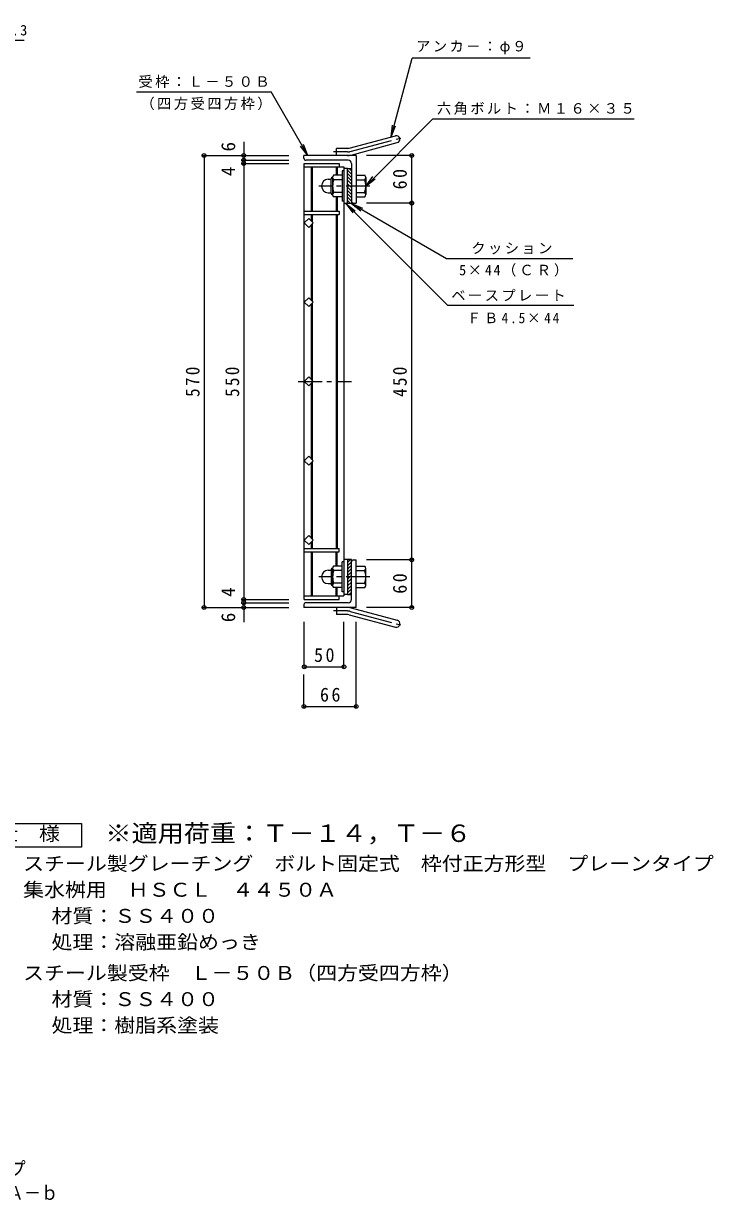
# Model space of a CAD drawing. Units: millimetres at full size, sheet at 1:6. Extents: x -793 to 1068, y -823 to 751.
# Drawn here: x 198 to 1068, y -823 to 662 of the extents above; entities that cross this region are included whole.
import ezdxf
from ezdxf.enums import TextEntityAlignment as Align

# ---------------------------------------------------------------- set-up
doc = ezdxf.new("R2010")
doc.units = ezdxf.units.MM
doc.header["$LTSCALE"] = 6
doc.header["$PDMODE"] = 32
doc.header["$PDSIZE"] = 4.8
doc.linetypes.add('CHAIN1', pattern=[8, 5, -1, 1, -1])
doc.linetypes.add('CHAIN2', pattern=[12, 9, -1, 1, -1])
for name, color, linetype, lineweight in [('E-1', 2, 'Continuous', 9), ('E-2', 3, 'Continuous', 9), ('E-4', 7, 'Continuous', 9), ('E-5', 7, 'Continuous', 9), ('F-4_F-4ﾚｲﾔ', 2, 'Continuous', 9)]:
    doc.layers.add(name, color=color, linetype=linetype, lineweight=lineweight)
doc.layers.add('F-5_F-5ﾚｲﾔ', color=2, linetype='Continuous')
doc.styles.add('ＭＳ ゴシック', font='')
doc.styles.get('ＭＳ ゴシック').set_extended_font_data('MS Gothic')

msp = doc.modelspace()

# ---------------------------------------------------------------- linework, layer by layer
at = {"layer": 'E-1'}
for p, q in [((608.644, 505.252), (666.835, 520.844)), ((610.974, 496.559), (669.165, 512.151)), ((551.5, 492.445), (551.5, 495.945)), ((617.5, 495.945), (551.5, 495.945)), ((592.5, 495.945), (592.5, 504.945)), ((606.315, 504.945), (592.5, 504.945)), ((617.5, 495.945), (617.5, 435.945)), ((607.5, 489.945), (554, 489.945)), ((599.7, 476.445), (599.7, 438.445)), ((602, 476.445), (599.7, 476.445)), ((606.5, 479.446), (611.5, 479.446)), ((606.5, 435.445), (606.5, 479.446)), ((611.5, 472.366), (606.5, 477.366)), ((611.5, 476.608), (608.663, 479.446)), ((611.5, 485.945), (611.5, 435.445)), ((582.19, 465.946), (585.7, 465.946)), ((585.7, 448.245), (585.7, 466.645)), ((587.5, 468.445), (587.7, 468.445)), ((587.7, 468.195), (587.7, 446.695)), ((599.7, 470.946), (588.739, 470.946)), ((599.7, 465.445), (588.739, 465.445)), ((611.5, 468.123), (606.5, 473.123)), ((611.5, 463.88), (606.5, 468.88)), ((611.5, 459.638), (606.5, 464.638)), ((617.5, 470.946), (628.461, 470.946)), ((617.5, 465.445), (628.462, 465.445)), ((629.7, 468.445), (629.5, 468.445)), ((629.5, 468.195), (629.5, 446.695)), ((582.2, 448.945), (585.7, 448.945)), ((587.5, 446.446), (587.7, 446.446)), ((599.7, 449.446), (588.739, 449.446)), ((611.5, 455.395), (606.5, 460.395)), ((611.5, 451.152), (606.5, 456.152)), ((611.5, 446.91), (606.5, 451.91)), ((611.5, 442.667), (606.5, 447.667)), ((617.5, 449.446), (628.462, 449.446)), ((629.7, 446.446), (629.5, 446.446)), ((599.7, 443.945), (588.739, 443.945)), ((602, 438.445), (599.7, 438.445)), ((611.5, 438.425), (606.5, 443.425)), ((610.237, 435.445), (606.5, 439.182)), ((611.5, 435.445), (606.5, 435.445)), ((614, 435.945), (617.5, 435.945)), ((617.5, 443.945), (628.461, 443.945)), ((606.5, -13.553), (606.5, -57.553)), ((610.237, -13.553), (606.5, -17.29)), ((611.5, -13.553), (606.5, -13.553)), ((611.5, -64.053), (611.5, -13.553)), ((614, -14.053), (617.5, -14.053)), ((617.5, -74.053), (617.5, -14.053)), ((582.2, -27.053), (585.7, -27.053)), ((585.7, -26.353), (585.7, -44.753)), ((587.5, -24.553), (587.7, -24.553)), ((587.7, -46.303), (587.7, -24.803)), ((599.7, -22.053), (588.739, -22.053)), ((599.7, -27.553), (588.739, -27.553)), ((599.7, -54.553), (599.7, -16.553)), ((602, -16.553), (599.7, -16.553)), ((611.5, -16.532), (606.5, -21.532)), ((611.5, -20.775), (606.5, -25.775)), ((611.5, -25.017), (606.5, -30.017)), ((611.5, -29.26), (606.5, -34.26)), ((617.5, -22.053), (628.461, -22.053)), ((617.5, -27.553), (628.462, -27.553)), ((629.7, -24.553), (629.5, -24.553)), ((629.5, -46.303), (629.5, -24.803)), ((582.19, -44.053), (585.7, -44.053)), ((599.7, -43.553), (588.739, -43.553)), ((611.5, -33.503), (606.5, -38.503)), ((611.5, -37.745), (606.5, -42.745)), ((611.5, -41.988), (606.5, -46.988)), ((617.5, -43.553), (628.462, -43.553)), ((587.5, -46.553), (587.7, -46.553)), ((599.7, -49.053), (588.739, -49.053)), ((602, -54.553), (599.7, -54.553)), ((611.5, -46.231), (606.5, -51.231)), ((611.5, -50.473), (606.5, -55.473)), ((606.5, -57.553), (611.5, -57.553)), ((611.5, -54.716), (608.663, -57.553)), ((617.5, -49.053), (628.461, -49.053)), ((629.7, -46.553), (629.5, -46.553)), ((551.5, -70.553), (551.5, -74.053)), ((617.5, -74.053), (551.5, -74.053)), ((607.5, -68.053), (554, -68.053)), ((592.5, -74.053), (592.5, -83.053)), ((606.315, -83.053), (592.5, -83.053)), ((608.644, -83.36), (666.835, -98.952)), ((610.974, -74.666), (669.165, -90.259))]:
    msp.add_line(p, q, dxfattribs=at)
at = {"layer": 'E-1', "linetype": 'CHAIN2'}
for p, q in [((609.809, 500.905), (674.976, 518.367)), ((606.315, 500.445), (588.695, 500.445)), ((606.315, -78.553), (588.695, -78.553)), ((609.809, -79.013), (674.976, -96.474))]:
    msp.add_line(p, q, dxfattribs=at)
at = {"layer": 'E-1', "linetype": 'CHAIN1'}
for p, q in [((634.617, 457.445), (570.398, 457.445)), ((634.617, -35.553), (570.398, -35.553))]:
    msp.add_line(p, q, dxfattribs=at)
at = {"layer": 'E-1'}
for centre, radius, start, end in [((668, 516.498), 4.5, 285.00014, 104.99991), ((606.315, 513.945), 9, 270, 285.00002), ((554, 492.445), 2.5, 180, 270), ((606.315, 513.945), 18, 270, 285), ((607.5, 485.945), 4, 0, 90), ((582.19, 457.456), 8.49, 90, 180), ((587.5, 466.645), 1.8, 90, 180), ((591.86, 468.195), 4.16, 138.61835, 221.37988), ((611.7, 457.445), 24, 160.52881, 199.47119), ((605.5, 457.445), 24, 340.52881, 19.47119), ((625.34, 468.195), 4.16, 318.62012, 41.38165), ((582.2, 457.445), 8.5, 180, 270), ((587.5, 448.245), 1.8, 180, 270), ((591.86, 446.695), 4.16, 138.62012, 221.38165), ((625.34, 446.695), 4.16, 318.61835, 41.37988), ((614, 438.445), 2.5, 180, 270), ((614, -16.553), 2.5, 90, 180), ((582.2, -35.553), 8.5, 90, 180), ((587.5, -26.353), 1.8, 90, 180), ((591.86, -24.803), 4.16, 138.61835, 221.37988), ((611.7, -35.553), 24, 160.52881, 199.47119), ((605.5, -35.553), 24, 340.52881, 19.47119), ((625.34, -24.803), 4.16, 318.62012, 41.38165), ((582.19, -35.563), 8.49, 180, 270), ((591.86, -46.303), 4.16, 138.62012, 221.38165), ((625.34, -46.303), 4.16, 318.61835, 41.37988), ((587.5, -44.753), 1.8, 180, 270), ((554, -70.553), 2.5, 90, 180), ((606.315, -92.053), 18, 75, 90), ((607.5, -64.053), 4, 270, 0), ((606.315, -92.053), 9, 74.99998, 90), ((668, -94.605), 4.5, 255.00009, 74.99986)]:
    msp.add_arc(centre, radius, start, end, dxfattribs=at)
at = {"layer": 'E-1', "linetype": 'CHAIN2'}
for centre, start, end in [((606.315, 513.945), 270, 284.99995), ((606.315, -92.053), 75.00005, 90)]:
    msp.add_arc(centre, 13.5, start, end, dxfattribs=at)
at = {"layer": 'E-2'}
for p, q in [((552, -64.055), (552, 485.945)), ((552, 481.445), (602, 481.445)), ((560.5, 481.445), (560.5, 425.945)), ((562, 481.445), (562, 425.945)), ((592, 481.445), (592, 470.945)), ((593.5, 481.445), (593.5, 470.945)), ((602, 481.445), (602, -59.555)), ((606.5, 479.445), (602, 479.445)), ((606.5, 435.445), (606.5, 479.445)), ((592, 443.945), (592, 425.945)), ((593.5, 443.945), (593.5, 425.945)), ((606.5, 435.445), (602, 435.445)), ((552, 425.945), (596, 425.945)), ((552, 421.445), (596, 421.445)), ((560.5, 421.445), (560.5, 413.759)), ((562, 421.445), (562, 412.259)), ((592, 421.445), (592, 0.445)), ((593.5, 421.445), (593.5, 0.445)), ((596, 425.945), (596, 421.445)), ((560.5, 408.132), (560.5, 313.759)), ((562, 409.632), (562, 312.259)), ((560.5, 308.132), (560.5, 213.759)), ((562, 309.632), (562, 212.259)), ((560.5, 208.132), (560.5, 113.759)), ((562, 209.632), (562, 112.259)), ((560.5, 108.132), (560.5, 13.759)), ((562, 109.632), (562, 12.259)), ((552, 0.445), (596, 0.445)), ((560.5, 8.132), (560.5, 0.445)), ((562, 9.632), (562, 0.445)), ((596, -4.055), (596, 0.445)), ((552, -4.055), (596, -4.055)), ((560.5, -4.055), (560.5, -59.555)), ((562, -4.055), (562, -59.555)), ((592, -22.055), (592, -4.055)), ((593.5, -22.055), (593.5, -4.055)), ((606.5, -13.555), (602, -13.555)), ((606.5, -13.555), (606.5, -57.555)), ((592, -59.555), (592, -49.055)), ((593.5, -59.555), (593.5, -49.055)), ((606.5, -57.555), (602, -57.555)), ((552, -59.555), (602, -59.555))]:
    msp.add_line(p, q, dxfattribs=at)
at = {"layer": 'E-2', "linetype": 'CHAIN1'}
msp.add_line((544.394, 210.945), (611.503, 210.945), dxfattribs=at)
at = {"layer": 'E-2'}
for points in [[(552, 485.945), (596, 485.945), (596, 481.445)], [(552, -64.055), (596, -64.055), (596, -59.555)]]:
    msp.add_lwpolyline(points, dxfattribs=at)
for points in [[(552, 410.945), (557.657, 416.602), (563.314, 410.945), (557.657, 405.288)], [(552, 310.945), (557.657, 316.602), (563.314, 310.945), (557.657, 305.288)], [(552, 210.945), (557.657, 216.602), (563.314, 210.945), (557.657, 205.288)], [(552, 110.945), (557.657, 116.602), (563.314, 110.945), (557.657, 105.288)], [(552, 10.945), (557.657, 16.602), (563.314, 10.945), (557.657, 5.288)]]:
    msp.add_lwpolyline(points, close=True, dxfattribs=at)
at = {"layer": 'E-4'}
for p, q in [((475.5, 513.006), (475.5, 489.945)), ((423.7, 495.945), (532.5, 495.945)), ((425.5, 495.945), (425.5, -74.055)), ((689.3, 495.945), (630.5, 495.945)), ((687.5, 435.946), (687.5, 495.945)), ((473.7, 489.945), (532.5, 489.945)), ((473.7, 485.945), (532.5, 485.945)), ((475.5, 489.945), (475.5, 485.945)), ((475.5, 485.945), (475.5, -64.055)), ((689.3, 435.946), (630.5, 435.946)), ((687.5, -14.055), (687.5, 435.946)), ((689.3, -14.055), (630.5, -14.055)), ((687.5, -74.055), (687.5, -14.055)), ((423.7, -74.055), (532.5, -74.055)), ((473.7, -64.055), (532.5, -64.055)), ((473.7, -68.055), (532.5, -68.055)), ((475.5, -64.055), (475.5, -68.055)), ((475.5, -68.055), (475.5, -92.721)), ((689.3, -74.055), (630.5, -74.055)), ((552, -150.855), (552, -92.055)), ((602, -150.855), (602, -92.055)), ((617.5, -200.855), (617.5, -92.055)), ((551.5, -200.855), (551.5, -158.453)), ((552, -149.055), (602, -149.055)), ((551.5, -199.055), (617.5, -199.055))]:
    msp.add_line(p, q, dxfattribs=at)
for p in [(425.5, 495.945), (475.5, 495.945), (475.5, 489.945), (687.5, 495.945), (475.5, 485.945), (687.5, 435.946), (687.5, -14.055), (425.5, -74.055), (475.5, -64.055), (475.5, -68.055), (475.5, -74.055), (687.5, -74.055), (552, -149.055), (602, -149.055), (551.5, -199.055), (617.5, -199.055)]:
    msp.add_point(p, dxfattribs=at)
at = {"layer": 'E-5'}
for p, q in [((198.465, 641.188), (-81.513, 641.188)), ((661.448, 519.401), (688.039, 618.639)), ((837.039, 618.639), (688.039, 618.639)), ((340.205, 576.13), (510.205, 576.13)), ((556.5, 495.945), (510.205, 576.13)), ((661.448, 519.401), (663.406, 534.272)), ((661.448, 519.401), (667.189, 533.259)), ((556.5, 495.945), (547.368, 507.846)), ((556.5, 495.945), (550.76, 509.804)), ((629.5, 457.446), (638.631, 469.346)), ((629.5, 457.446), (641.4, 466.577)), ((604.25, 435.445), (613.381, 423.545)), ((604.25, 435.445), (616.15, 426.314)), ((604.25, 435.445), (732.447, 307.248)), ((611.501, 435.445), (623.401, 426.313)), ((611.501, 435.445), (625.359, 429.704)), ((732.447, 307.248), (891.947, 307.248))]:
    msp.add_line(p, q, dxfattribs=at)
for points in [[(629.5, 457.446), (714.291, 542.237), (968.291, 542.237)], [(611.501, 435.445), (731.475, 366.177), (890.975, 366.177)]]:
    msp.add_lwpolyline(points, dxfattribs=at)
at = {"layer": 'F-4_F-4ﾚｲﾔ'}
msp.add_lwpolyline([(135.943, -376.445), (135.943, -346.444), (270.943, -346.444), (270.943, -376.445)], close=True, dxfattribs=at)

# ---------------------------------------------------------------- texts
at = {"layer": 'E-4', "color": 2, "style": 'ＭＳ ゴシック'}
for s, p in [('6', (470.012, 501.006)), ('4', (470.012, 469.926)), ('4', (470.012, -60.704)), ('6', (470.012, -92.721))]:
    msp.add_text(s, height=17.6, rotation=90, dxfattribs=at).set_placement(p, align=Align.BOTTOM_LEFT)
at = {"layer": 'E-4', "color": 2, "char_height": 17.6, "attachment_point": 7, "rotation": 90, "style": 'ＭＳ ゴシック'}
for s, insert in [('\\T1.27;\\W0.95;60', (681.5, 453.196)), ('\\T1.27;\\W0.9;570', (420.012, 191.445)), ('\\T1.27;\\W0.9;550', (470.012, 191.445)), ('\\T1.27;\\W0.9;450', (681.5, 191.445)), ('\\T1.27;\\W0.95;60', (681.5, -56.805))]:
    msp.add_mtext(s, dxfattribs=dict(at, insert=insert))
at = {"layer": 'E-4', "color": 2, "char_height": 17.6, "attachment_point": 7, "style": 'ＭＳ ゴシック'}
for s, insert in [('\\T1.27;\\W0.95;50', (564.25, -143.055)), ('\\T1.27;\\W0.95;66', (571.75, -193.055))]:
    msp.add_mtext(s, dxfattribs=dict(at, insert=insert))
at = {"layer": 'E-5', "char_height": 13.2, "attachment_point": 7, "style": 'ＭＳ ゴシック'}
for s, insert in [('\\T1.2;メインバー\u3000Ｉ－５０＠35.3', (-76.513, 646.188)), ('\\T1.17;アンカ－：φ９', (693.039, 623.639)), ('\\T1.17;受枠：Ｌ－５０Ｂ', (342.705, 581.13)), ('\\T1.17;（四方受四方枠）', (345.205, 553.13)), ('\\T1.17;六角ボルト：Ｍ１６×３５', (719.291, 547.237)), ('\\T1.17;クッション', (762.725, 371.177)), ('\\T1.21;5×44（ＣＲ）', (747.225, 343.177)), ('\\T1.17;ベースプレート', (737.447, 312.248)), ('\\T1.26;\\W0.95;ＦＢ4.5×44', (757.697, 284.248))]:
    msp.add_mtext(s, dxfattribs=dict(at, insert=insert))
at = {"layer": 'F-4_F-4ﾚｲﾔ', "style": 'ＭＳ ゴシック', "width": 1.1}
for s, p in [('仕\u3000様', (164.443, -373.444)), ('スチール製グレーチング\u3000ボルト固定式\u3000枠付正方形型\u3000プレーンタイプ', (197.197, -411.196)), ('集水桝用\u3000ＨＳＣＬ\u3000４４５０Ａ', (197.197, -444.196)), ('材質：ＳＳ４００', (233.024, -477.196)), ('処理：溶融亜鉛めっき', (233.024, -510.196)), ('スチール製受枠\u3000Ｌ－５０Ｂ（四方受四方枠）', (197.197, -549.196)), ('材質：ＳＳ４００', (233.024, -582.196)), ('処理：樹脂系塗装', (233.024, -615.196))]:
    msp.add_text(s, height=17.6, dxfattribs=at).set_placement(p, align=Align.BOTTOM_LEFT)
at = {"layer": 'F-5_F-5ﾚｲﾔ', "color": 3, "style": 'ＭＳ ゴシック', "width": 1.1}
msp.add_text('※適用荷重：Ｔ－１４，Ｔ－６', height=21.99, dxfattribs=at).set_placement((300.943, -376.445), align=Align.BOTTOM_LEFT)
at = {"layer": 'F-5_F-5ﾚｲﾔ', "style": 'ＭＳ ゴシック', "width": 0.9}
for s, p in [('スチール製グレーチング\u3000ボルト固定式\u3000枠付正方形型\u3000プレーンタイプ', (-512.598, -796.274)), ('集水桝用\u3000クッション付\u3000ＨＳＣＬ\u3000４４５０Ａ－ｂ', (-277.145, -826.488))]:
    msp.add_text(s, height=17.6, dxfattribs=at).set_placement(p, align=Align.BOTTOM_LEFT)

doc.saveas('drawing.dxf')
